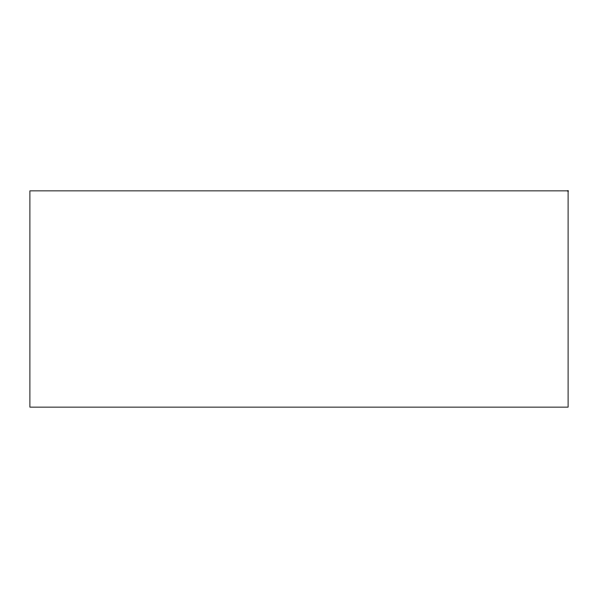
<?xml version="1.0" encoding="UTF-8"?>
<svg xmlns="http://www.w3.org/2000/svg" width="598" height="598" viewBox="0 0 598 598"><rect width="100%" height="100%" fill="white"/><g stroke="black" fill="none" stroke-linecap="round" stroke-linejoin="round"><path stroke-width="0.9" d="M568.1 190.867L29.9 190.867L29.9 407.133L568.1 407.133L568.1 190.867"/></g></svg>
